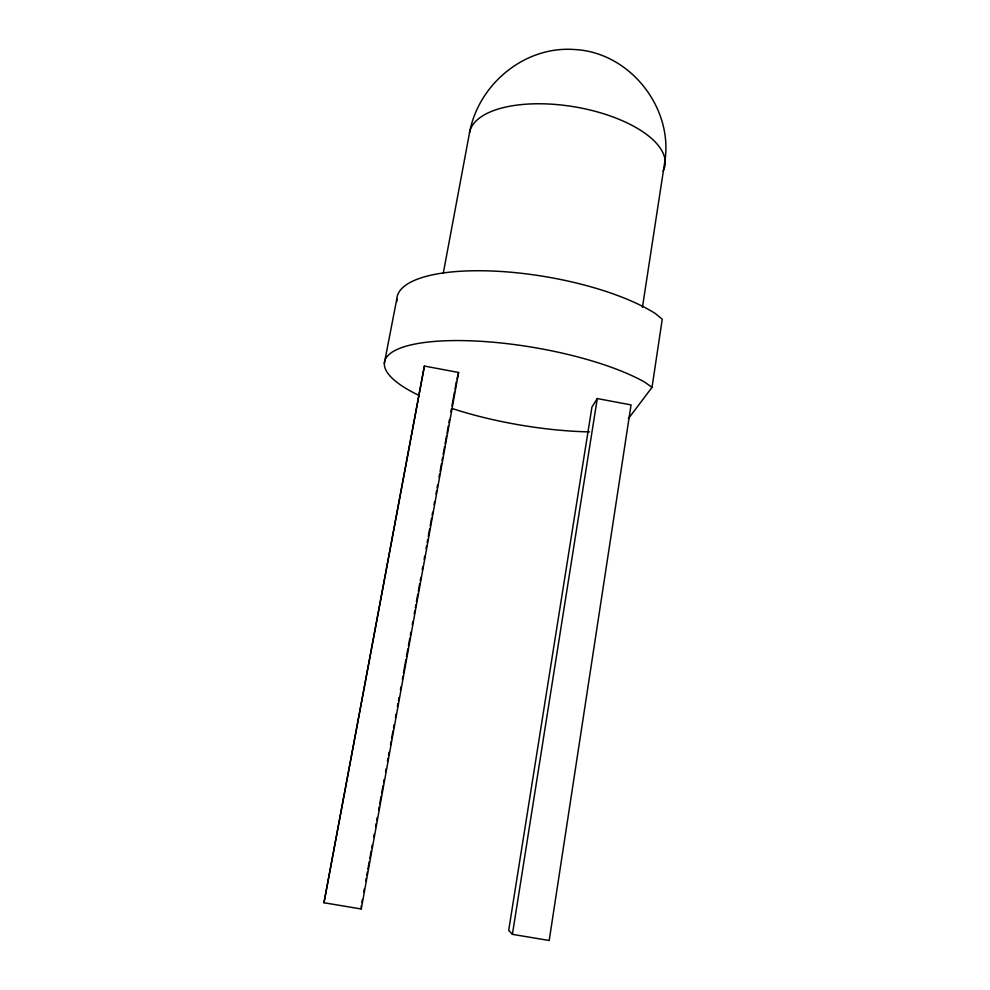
<?xml version="1.0" encoding="UTF-8"?>
<svg xmlns="http://www.w3.org/2000/svg" width="990" height="990" viewBox="0 0 990 990"><rect width="100%" height="100%" fill="white"/><g stroke="black" fill="none" stroke-linecap="round" stroke-linejoin="round"><path stroke-width="1.49" d="M361.263 908.993L458.593 372.475L424.388 366.053L323.965 902.744L361.263 908.993L361.276 905.602M628.341 418.696L652.026 387.375L662.248 319.176L655.269 313.483A143.067 45.255 9.6 0 0 494.542 271.124A143.067 45.255 9.6 0 0 396.866 301.492M642.436 307.308L665.057 159.935C672.668 106.289 628.724 51.827 574.15 49.5C524.415 45.924 478.368 84.373 469.507 132.883L443.272 273.277M424.388 366.053L323.965 902.744M512.399 934.337L597.279 398.562L631.063 404.91L549.19 940.5L512.399 934.337L508.699 930.328L591.946 407.001L597.279 398.562M361.833 902.558L362.377 899.526M363.763 891.928L364.308 888.884M365.694 881.298L366.238 878.254M366.795 875.222L367.339 872.178M367.896 869.146L369.27 861.548M369.827 858.503L371.2 850.917M371.757 847.873L372.302 844.841M373.688 837.243L374.232 834.211M375.618 826.613L376.163 823.569M376.72 820.537L377.264 817.493M378.65 809.907L379.195 806.862M379.752 803.83L381.125 796.232M381.682 793.188L383.056 785.602M383.613 782.558L384.157 779.526M385.543 771.928L386.088 768.896M387.474 761.298L388.018 758.253M388.575 755.221L389.12 752.177M390.506 744.591L391.05 741.547M391.607 738.515L392.981 730.917M393.537 727.885L394.082 724.841M395.468 717.243L396.012 714.211M397.398 706.613L397.943 703.581M398.5 700.536L399.044 697.505M400.43 689.906L400.975 686.862M402.361 679.276L402.905 676.232M403.462 673.2L405.937 659.526M406.494 656.494L407.868 648.896M408.425 645.851L409.798 638.265M410.355 635.221L410.9 632.189M412.286 624.591L412.83 621.547M414.216 613.961L414.761 610.917M415.317 607.885L415.862 604.841M416.419 601.809L417.792 594.21M418.349 591.179L419.723 583.58M420.28 580.536L420.824 577.504M422.21 569.906L422.755 566.874M424.141 559.276L424.685 556.232M426.071 548.646L426.616 545.601M427.173 542.57L427.717 539.525M428.274 536.493L429.648 528.895M430.204 525.863L431.578 518.265M432.135 515.221L432.68 512.189M434.065 504.591L434.61 501.559M435.996 493.961L436.541 490.929M437.097 487.884L437.642 484.853M439.028 477.254L439.572 474.21M440.129 471.178L441.503 463.58M442.06 460.548L442.604 457.504M443.161 454.472L444.535 446.874M445.092 443.829L446.465 436.243M447.022 433.199L448.396 425.613M448.953 422.569L449.497 419.537M450.883 411.939L451.428 408.895M451.985 405.863L454.46 392.189M455.016 389.157L456.39 381.558M384.33 363.33L396.829 298.832M457.021 378.96L458.593 372.475M652.026 387.375L644.874 382.227A144.565 39.365 9.6 0 0 440.006 341.043A144.565 39.365 9.6 0 0 419.042 395.443M469.507 132.883A99.074 42.991 9.5 0 1 580.845 107.997A99.074 42.991 9.5 0 1 663.152 171.022M589.508 431.9A144.565 39.365 9.6 0 1 452.331 408.561"/></g></svg>
